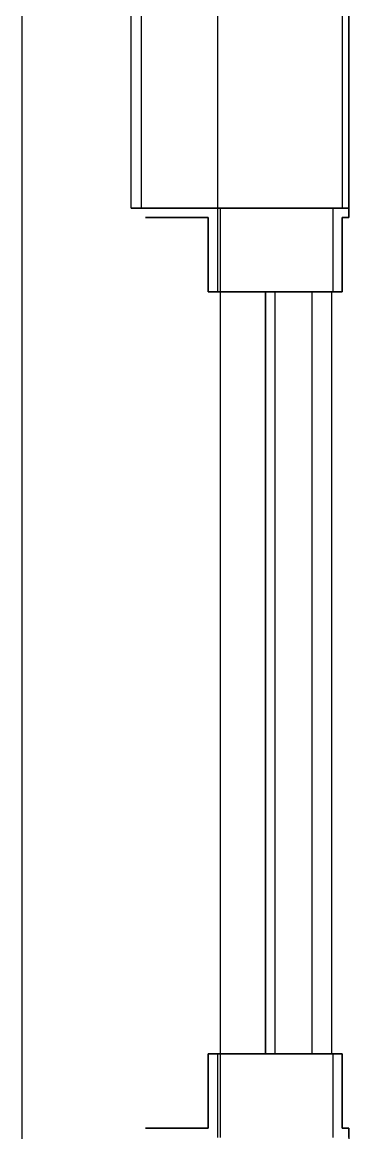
# Model space of a CAD drawing. Header units: inches. Extents: x 0 to 92454, y -34894 to 11.
# Drawn here: x 1.78 to 2.125, y 4.233 to 5.409 of the extents above; entities that cross this region are included whole.
import ezdxf

# ---------------------------------------------------------------- set-up
doc = ezdxf.new("R2010")
doc.units = ezdxf.units.IN
doc.header["$MEASUREMENT"] = 0

# ---------------------------------------------------------------- blocks, each defined once
blk = doc.blocks.new('2023_07_21_11_46_31_0481')
at = {"color": 7}
for p, q in [((45.2, 32.9, 152), (45.2, 241.9, 152)), ((48.133, 132.4, 146.5), (48.133, 142.4, 146.5)), ((48.4, 142.4, 146.5), (48.4, 132.4, 146.5)), ((50.45, 142.4, 152), (50.45, 132.4, 152)), ((53.8, 142.4, 152), (53.8, 132.4, 152)), ((48.133, 132.4, 146.5), (48.4, 132.4, 146.5)), ((50.45, 132.4, 147.688), (50.45, 130.15, 147.688)), ((50.45, 132.4, 149.312), (50.45, 130.15, 149.312)), ((50.45, 132.4, 152), (53.8, 132.4, 152)), ((53.982, 132.4, 142), (50.533, 132.4, 142)), ((50.533, 107.4, 142), (50.533, 132.4, 142)), ((53.55, 132.4, 147.688), (53.55, 130.15, 147.688)), ((53.55, 132.4, 149.312), (53.55, 130.15, 149.312)), ((53.982, 132.15, 142), (53.982, 132.4, 142)), ((50.2, 130.15, 151.257), (50.2, 132.15, 151.257)), ((50.2, 132.15, 145.443), (50.2, 130.15, 145.443)), ((53.8, 130.15, 142), (53.8, 132.15, 142)), ((53.8, 132.15, 142), (53.982, 132.15, 142)), ((51.739, 130.15, 151.7), (51.739, 109.65, 151.7)), ((51.739, 130.15, 151.7), (51.739, 109.65, 151.7)), ((51.746, 109.65, 151.7), (51.746, 130.15, 151.7)), ((53.525, 130.15, 151.7), (51.746, 130.15, 151.7)), ((51.746, 109.65, 151.7), (51.746, 130.15, 151.7)), ((52, 109.65, 145), (52, 130.15, 145)), ((53, 109.65, 142), (53, 130.15, 142)), ((53, 130.15, 142), (53.8, 130.15, 142)), ((53.525, 109.65, 151.7), (53.525, 130.15, 151.7)), ((50.2, 109.65, 145.443), (50.2, 107.65, 145.443)), ((50.2, 107.65, 151.257), (50.2, 109.65, 151.257)), ((50.45, 109.65, 147.688), (50.45, 107.4, 147.688)), ((50.45, 109.65, 149.312), (50.45, 107.4, 149.312)), ((51.746, 109.65, 151.7), (53.525, 109.65, 151.7)), ((53.8, 109.65, 142), (53, 109.65, 142)), ((53.55, 109.65, 147.688), (53.55, 107.4, 147.688)), ((53.55, 109.65, 149.312), (53.55, 107.4, 149.312)), ((53.8, 107.65, 142), (53.8, 109.65, 142)), ((53.982, 107.65, 142), (53.8, 107.65, 142)), ((53.982, 107.4, 142), (53.982, 107.65, 142))]:
    blk.add_line(p, q, dxfattribs=at)
at = {"color": 7, "extrusion": (0.882353, 0, 0.470588)}
for p, q in [((45.2, 32.9, 152), (45.2, 241.9, 152)), ((48.133, 132.4, 146.5), (48.133, 142.4, 146.5)), ((50.533, 132.4, 142), (48.133, 132.4, 146.5)), ((50.533, 107.4, 142), (50.533, 132.4, 142))]:
    blk.add_line(p, q, dxfattribs=at)
at = {"color": 7, "extrusion": (-0.422618, 0, 0.906308)}
for p, q in [((53.982, 142.65, 151.913), (53.982, 132.15, 151.913)), ((53.982, 132.15, 151.913), (53.8, 132.15, 151.828)), ((53.8, 132.15, 151.828), (53.8, 130.15, 151.828)), ((53.8, 130.15, 151.828), (53.525, 130.15, 151.7)), ((53.525, 109.65, 151.7), (53.525, 130.15, 151.7)), ((53.525, 109.65, 151.7), (53.8, 109.65, 151.828)), ((53.8, 109.65, 151.828), (53.8, 107.65, 151.828)), ((53.8, 107.65, 151.828), (53.982, 107.65, 151.913)), ((53.982, 107.65, 151.913), (53.982, 97.15, 151.913))]:
    blk.add_line(p, q, dxfattribs=at)
at = {"color": 7, "extrusion": (-1, 0, 0)}
for p, q in [((53.982, 142.65, 151.913), (53.982, 132.15, 151.913)), ((48.4, 142.4, 149.95), (48.4, 132.4, 149.95)), ((48.4, 142.4, 146.5), (48.4, 132.4, 146.5)), ((53.982, 132.4, 151.818), (53.982, 142.4, 151.818)), ((48.4, 132.4, 146.5), (48.4, 132.4, 149.95)), ((50.45, 132.4, 149.312), (50.45, 130.15, 149.312)), ((50.45, 132.4, 147.688), (50.45, 132.4, 149.312)), ((50.45, 132.4, 147.688), (50.45, 130.15, 147.688)), ((53.982, 132.4, 142), (53.982, 132.4, 151.818)), ((53.982, 132.15, 142), (53.982, 132.4, 142)), ((53.8, 132.15, 151.828), (53.8, 132.15, 142)), ((53.8, 130.15, 142), (53.8, 132.15, 142)), ((53.8, 132.15, 151.828), (53.8, 130.15, 151.828)), ((53.982, 132.15, 142), (53.982, 132.15, 151.913)), ((50.45, 130.15, 147.688), (50.45, 130.15, 149.312)), ((52, 109.65, 145), (52, 130.15, 145)), ((52, 130.15, 145), (52, 130.15, 143)), ((52, 109.65, 143), (52, 130.15, 143)), ((53.8, 130.15, 142), (53.8, 130.15, 151.828)), ((50.45, 109.65, 149.312), (50.45, 109.65, 147.688)), ((50.45, 109.65, 147.688), (50.45, 107.4, 147.688)), ((50.45, 109.65, 149.312), (50.45, 107.4, 149.312)), ((52, 109.65, 143), (52, 109.65, 145)), ((53.8, 109.65, 151.828), (53.8, 107.65, 151.828)), ((53.8, 109.65, 151.828), (53.8, 109.65, 142)), ((53.8, 107.65, 142), (53.8, 109.65, 142)), ((53.8, 107.65, 142), (53.8, 107.65, 151.828)), ((53.982, 107.65, 151.913), (53.982, 97.15, 151.913)), ((53.982, 107.65, 151.913), (53.982, 107.65, 142)), ((53.982, 107.4, 142), (53.982, 107.65, 142))]:
    blk.add_line(p, q, dxfattribs=at)
at = {"color": 7, "extrusion": (-0.707107, 0, 0.707107)}
for p, q in [((48.4, 142.4, 149.95), (48.4, 132.4, 149.95)), ((50.45, 142.4, 152), (50.45, 132.4, 152)), ((48.4, 132.4, 149.95), (50.45, 132.4, 152))]:
    blk.add_line(p, q, dxfattribs=at)
at = {"color": 7, "extrusion": (0.707107, 0, 0.707107)}
for p, q in [((53.8, 142.4, 152), (53.8, 132.4, 152)), ((53.982, 132.4, 151.818), (53.982, 142.4, 151.818)), ((53.8, 132.4, 152), (53.982, 132.4, 151.818))]:
    blk.add_line(p, q, dxfattribs=at)
at = {"color": 7, "extrusion": (0, -1, 0)}
for p, q in [((48.133, 132.4, 146.5), (48.4, 132.4, 146.5)), ((50.533, 132.4, 142), (48.133, 132.4, 146.5)), ((48.4, 132.4, 149.95), (50.45, 132.4, 152)), ((48.4, 132.4, 146.5), (48.4, 132.4, 149.95)), ((50.45, 132.4, 152), (53.8, 132.4, 152)), ((50.45, 132.4, 147.688), (50.45, 132.4, 149.312)), ((53.982, 132.4, 142), (50.533, 132.4, 142)), ((53.55, 132.4, 149.312), (53.55, 132.4, 147.688)), ((53.8, 132.4, 152), (53.982, 132.4, 151.818)), ((53.982, 132.4, 142), (53.982, 132.4, 151.818)), ((50.2, 109.65, 145.443), (50.2, 109.65, 151.257)), ((50.45, 109.65, 149.312), (50.45, 109.65, 147.688)), ((51.746, 109.65, 151.7), (53.525, 109.65, 151.7)), ((52, 109.65, 143), (52, 109.65, 145)), ((53, 109.65, 142), (52, 109.65, 143)), ((53.8, 109.65, 142), (53, 109.65, 142)), ((53.525, 109.65, 151.7), (53.8, 109.65, 151.828)), ((53.55, 109.65, 147.688), (53.55, 109.65, 149.312)), ((53.8, 109.65, 151.828), (53.8, 109.65, 142)), ((50.2, 107.65, 151.257), (50.2, 107.65, 145.443)), ((53.982, 107.65, 142), (53.8, 107.65, 142)), ((53.8, 107.65, 151.828), (53.982, 107.65, 151.913)), ((53.8, 107.65, 142), (53.8, 107.65, 151.828)), ((53.982, 107.65, 151.913), (53.982, 107.65, 142))]:
    blk.add_line(p, q, dxfattribs=at)
at = {"color": 7, "extrusion": (1, 4.78098e-30, -1.04538e-44)}
for p, q in [((53.55, 132.4, 147.688), (53.55, 130.15, 147.688)), ((53.55, 132.4, 149.312), (53.55, 132.4, 147.688)), ((53.55, 132.4, 149.312), (53.55, 130.15, 149.312)), ((53.55, 130.15, 149.312), (53.55, 130.15, 147.688)), ((53.55, 109.65, 147.688), (53.55, 109.65, 149.312)), ((53.55, 109.65, 149.312), (53.55, 107.4, 149.312)), ((53.55, 109.65, 147.688), (53.55, 107.4, 147.688))]:
    blk.add_line(p, q, dxfattribs=at)
at = {"color": 7, "extrusion": (0, 1, 0)}
for p, q in [((50.2, 132.15, 145.443), (50.2, 132.15, 151.257)), ((53.8, 132.15, 142), (53.982, 132.15, 142)), ((53.8, 132.15, 151.828), (53.8, 132.15, 142)), ((53.982, 132.15, 151.913), (53.8, 132.15, 151.828)), ((53.982, 132.15, 142), (53.982, 132.15, 151.913)), ((50.2, 130.15, 151.257), (50.2, 130.15, 145.443)), ((50.45, 130.15, 147.688), (50.45, 130.15, 149.312)), ((53.525, 130.15, 151.7), (51.746, 130.15, 151.7)), ((52, 130.15, 143), (53, 130.15, 142)), ((52, 130.15, 145), (52, 130.15, 143)), ((53, 130.15, 142), (53.8, 130.15, 142)), ((53.8, 130.15, 151.828), (53.525, 130.15, 151.7)), ((53.55, 130.15, 149.312), (53.55, 130.15, 147.688)), ((53.8, 130.15, 142), (53.8, 130.15, 151.828))]:
    blk.add_line(p, q, dxfattribs=at)
at = {"color": 7, "extrusion": (1, 0, 0)}
for p, q in [((50.2, 132.15, 145.443), (50.2, 132.15, 151.257)), ((50.2, 130.15, 151.257), (50.2, 132.15, 151.257)), ((50.2, 132.15, 145.443), (50.2, 130.15, 145.443)), ((50.2, 130.15, 151.257), (50.2, 130.15, 145.443)), ((50.2, 109.65, 145.443), (50.2, 107.65, 145.443)), ((50.2, 109.65, 145.443), (50.2, 109.65, 151.257)), ((50.2, 107.65, 151.257), (50.2, 109.65, 151.257)), ((50.2, 107.65, 151.257), (50.2, 107.65, 145.443))]:
    blk.add_line(p, q, dxfattribs=at)
at = {"color": 7, "extrusion": (-0.707107, 0, -0.707107)}
for p, q in [((52, 109.65, 143), (52, 130.15, 143)), ((52, 130.15, 143), (53, 130.15, 142)), ((53, 109.65, 142), (53, 130.15, 142)), ((53, 109.65, 142), (52, 109.65, 143))]:
    blk.add_line(p, q, dxfattribs=at)
at = {"color": 7, "extrusion": (0, -1, 0)}
for centre, radius, start, end in [((52, 148.5, -132.4), 1.75, 27.6604, 152.3396), ((52, 148.5, -132.4), 1.75, 207.6604, 332.3396), ((51.87, 148.35, -132.15), 3.352, 119.87, 240.13), ((51.87, 148.35, -130.15), 3.352, 92.229, 119.87), ((51.87, 148.35, -130.15), 3.352, 240.13, 272.229), ((51.87, 148.35, -130.15), 3.352, 92.1108, 92.229), ((51.87, 148.35, -109.65), 3.352, 92.229, 119.87), ((51.87, 148.35, -109.65), 3.352, 240.13, 272.229), ((52, 148.5, -109.65), 1.75, 207.6604, 332.3396), ((52, 148.5, -109.65), 1.75, 27.6604, 152.3396), ((52, 148.5, -109.65), 1.75, 207.6604, 332.3396), ((52, 148.5, -109.65), 1.75, 27.6604, 152.3396), ((51.87, 148.35, -109.65), 3.352, 92.1108, 92.229), ((51.87, 148.35, -107.65), 3.352, 119.87, 240.13)]:
    blk.add_arc(centre, radius, start, end, dxfattribs=at)
at = {"color": 7, "extrusion": (0, 1, 0)}
for centre, radius, start, end in [((-52, 148.5, 132.4), 1.75, 207.6604, 332.3396), ((-52, 148.5, 132.4), 1.75, 27.6604, 152.3396), ((-51.87, 148.35, 132.15), 3.352, 299.87, 60.13), ((-51.87, 148.35, 130.15), 3.352, 267.771, 299.87), ((-51.87, 148.35, 130.15), 3.352, 60.13, 87.771), ((-52, 148.5, 130.15), 1.75, 27.6604, 152.3396), ((-52, 148.5, 130.15), 1.75, 207.6604, 332.3396), ((-52, 148.5, 130.15), 1.75, 207.6604, 332.3396), ((-52, 148.5, 130.15), 1.75, 27.6604, 152.3396), ((-51.87, 148.35, 130.15), 3.352, 87.771, 87.8892), ((-51.87, 148.35, 109.65), 3.352, 267.771, 299.87), ((-51.87, 148.35, 109.65), 3.352, 60.13, 87.771), ((-51.87, 148.35, 109.65), 3.352, 87.771, 87.8892), ((-51.87, 148.35, 107.65), 3.352, 299.87, 60.13)]:
    blk.add_arc(centre, radius, start, end, dxfattribs=at)

msp = doc.modelspace()

# ---------------------------------------------------------------- block references
at = {"xscale": 0.03937007874015748, "yscale": 0.03937007874015748, "zscale": 0.03937007874015748}
msp.add_blockref('2023_07_21_11_46_31_0481', (0, 0), dxfattribs=at)
msp.add_blockref('2023_07_21_11_46_31_0481', (0, 0), dxfattribs=at)

doc.saveas('drawing.dxf')
